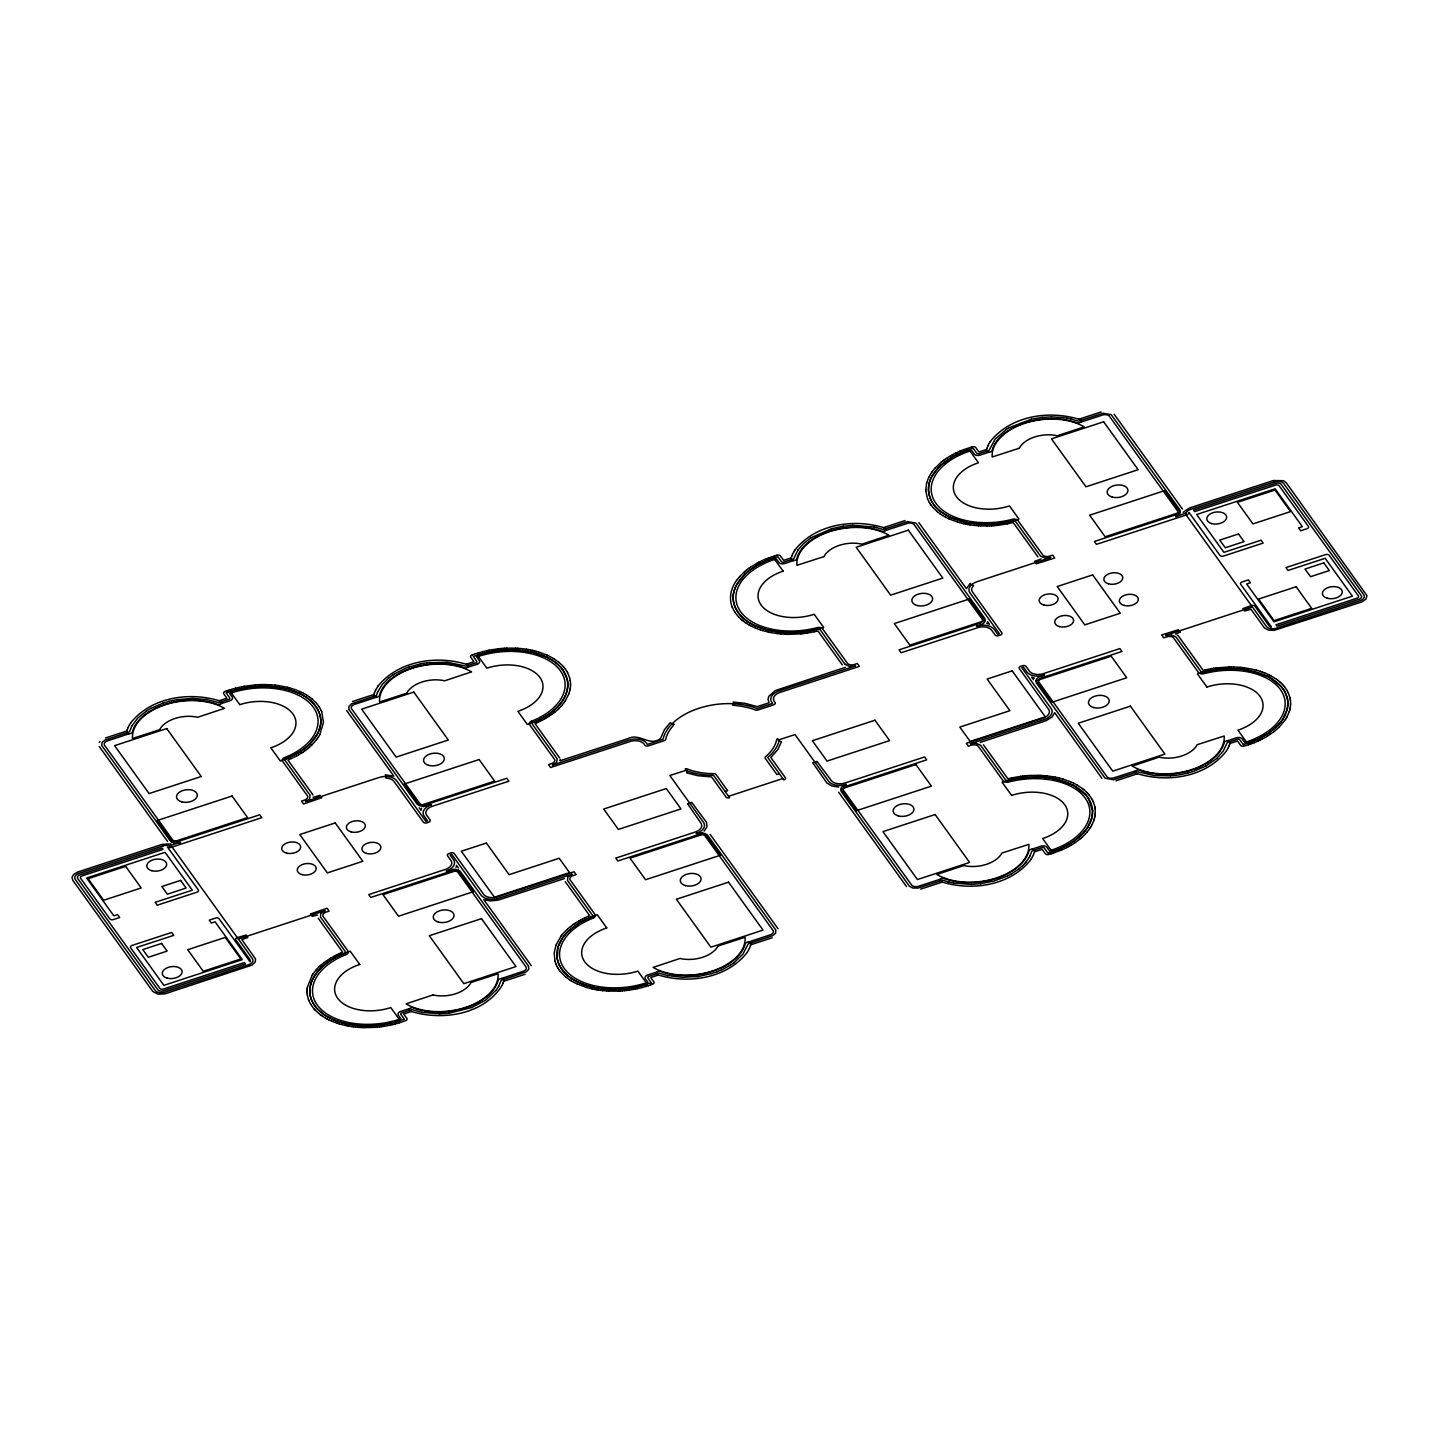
<?xml version="1.0" encoding="UTF-8"?>
<svg xmlns="http://www.w3.org/2000/svg" width="1439" height="1439" viewBox="0 0 1439 1439"><rect width="100%" height="100%" fill="white"/><g stroke="black" fill="none" stroke-linecap="round" stroke-linejoin="round"><path stroke-width="1.5" d="M307.083 991.183L307.119 989.906M570.51 685.845L570.546 684.568M925.781 489.53L926.68 482.802M1095.259 813.071L1095.169 809.096M1290.567 704.714L1290.603 703.419M307.119 989.834L307.227 988.557M560.185 760.512L560.185 759.45M570.402 687.194L570.51 685.917M1095.151 814.438L1095.259 813.143M1290.459 706.063L1290.567 704.786M307.227 988.485L307.406 987.19M570.222 688.562L570.384 687.266M1094.971 815.805L1095.151 814.51M1290.279 707.43L1290.459 706.135M307.424 987.118L312.263 975.048M569.952 689.929L570.204 688.633M1092.021 817.172L1092.561 810.679M1094.719 817.154L1094.953 815.877M1287.329 708.815L1287.869 702.304M1290.028 708.797L1290.261 707.502M313.072 797.332L320.088 795.335A5.9 3.544 -6.9 0 0 321.814 797.71L303.557 803.987L301.488 801.127L304.888 799.994A5.432 3.274 -6.9 0 0 307.514 795.947L282.566 761.213A4.605 2.752 -6.9 0 1 284.526 757.598M317.479 915.024L312.083 916.373A5.9 3.544 -6.9 0 0 310.374 913.999L327.013 908.243L329.081 911.121L325.682 912.254A5.432 3.274 -6.9 0 0 323.055 916.301L348.004 951.017A4.605 2.752 -6.9 0 1 346.044 954.633M569.952 690.001L568.765 694.012M560.149 760.727L627.818 738.675C639.725 732.379 649.996 747.399 660.645 738.297L664.458 729.645L670.268 722.63A5.9 3.544 -6.9 0 0 674.243 724.231L671.869 727.253A56.247 33.781 -6.9 0 0 666.311 737.056L665.771 739.304A2.716 1.637 -6.9 0 1 664.134 740.707L648.449 745.834A2.716 1.637 -6.9 0 1 644.906 745.222L643.593 743.477A10.882 6.529 -6.9 0 0 630.894 741.265L550.597 767.509L548.529 764.631L551.928 763.497A5.432 3.274 -6.9 0 0 554.573 759.45L529.606 724.734A4.605 2.752 -6.9 0 1 531.585 721.119M564.52 878.545L498.398 900.041L490.501 900.922L483.774 899.627L531.297 965.695M1092.021 817.19L1087.596 827.515M1094.395 818.521L1094.701 817.226M1183.2 512.302L1189.298 508.039L1273.299 480.536L1283.498 480.716L1286.268 482.802L1367.014 595.728L1365.809 599.236L1361.672 601.988L1274.073 630.39L1268.425 630.084L1264.539 628.034L1250.941 609.255L1244.645 610.999A5.9 3.544 -6.9 0 0 1242.936 608.625L1251.39 605.549A2.716 1.637 -6.9 0 1 1254.916 606.179L1269.252 626.055A4.533 2.716 -6.9 0 0 1271.5 627.116L1240.652 584.198A2.716 1.637 -6.9 0 1 1242.127 581.932L1248.386 579.881L1250.455 582.759L1246.696 584L1273.947 621.846L1352.408 596.16L1325.157 558.296L1288.013 570.456L1285.944 567.596L1325.589 554.609A2.716 1.637 -6.9 0 1 1329.114 555.22L1358.452 595.962A2.716 1.637 -6.9 0 1 1356.977 598.21L1276.015 624.724L1277.041 626.163L1359.243 599.236A4.533 2.716 -6.9 0 0 1361.438 595.854L1281.07 484.206A4.533 2.716 -6.9 0 0 1275.781 483.288L1193.561 510.197L1194.604 511.618L1275.566 485.123A2.716 1.637 -6.9 0 1 1279.109 485.734L1308.429 526.476A2.716 1.637 -6.9 0 1 1306.954 528.725L1300.694 530.775L1298.626 527.897L1302.385 526.674L1275.134 488.81L1196.672 514.496L1223.923 552.36L1261.068 540.201L1263.136 543.079L1223.492 556.066A2.716 1.637 -6.9 0 1 1219.948 555.436L1189.064 512.518M1186.114 512.95L1175.537 516.691L1179.926 513.705L1179.962 509.928L1111.268 414.72L1102.958 413.245L1079.268 420.89A1.817 1.097 -6.9 0 1 1077.523 420.908L1070.832 418.947M1287.329 708.833L1282.904 719.158M1289.704 710.147L1290.01 708.869M503.758 981.02L503.92 980.427A2.95 1.763 -6.9 0 0 501.509 978.574A2.95 1.763 -6.9 0 0 498.128 980.301A53.765 32.288 -6.9 0 1 413.623 1007.966A2.95 1.763 -6.9 0 0 409.521 1008.685A2.95 1.763 -6.9 0 0 410.205 1011.113C441.413 1021.168 483.666 1015.017 502.103 985.391M319.512 729.051C325.052 713.51 312.371 698.509 298.521 693.094M503.758 981.056L503.164 982.891M558.098 946.7L557.145 958.392M926.716 482.731L928.713 477.388M1093.982 819.888L1094.377 818.593M1229.715 743.873L1230.057 742.65A2.95 1.763 -6.9 0 0 1227.647 740.797A2.95 1.763 -6.9 0 0 1224.265 742.524A53.765 32.288 -6.9 0 1 1139.76 770.189A2.95 1.763 -6.9 0 0 1135.677 770.908A2.95 1.763 -6.9 0 0 1136.342 773.337C1166.633 783.158 1205.756 777.438 1226.172 751.266M1289.29 711.514L1289.686 710.218M127.19 729.969L126.65 731.803A2.95 1.763 -6.9 0 0 129.06 733.674A2.95 1.763 -6.9 0 0 132.442 731.947A53.765 32.288 -6.9 0 1 216.947 704.265A2.95 1.763 -6.9 0 0 221.03 703.545A2.95 1.763 -6.9 0 0 220.365 701.117C190.11 691.332 150.897 696.962 130.535 723.187M791.558 556.839L791.018 558.674A2.95 1.763 -6.9 0 0 793.429 560.526A2.95 1.763 -6.9 0 0 796.81 558.8A53.765 32.288 -6.9 0 1 881.316 531.135A2.95 1.763 -6.9 0 0 885.417 530.415A2.95 1.763 -6.9 0 0 884.733 527.987C854.442 518.184 815.355 523.886 794.904 550.058M750.438 945.783L750.978 943.948A2.95 1.763 -6.9 0 0 748.55 942.077A2.95 1.763 -6.9 0 0 745.186 943.804A53.765 32.288 -6.9 0 1 660.681 971.487A2.95 1.763 -6.9 0 0 656.58 972.206A2.95 1.763 -6.9 0 0 657.245 974.635C687.536 984.438 726.659 978.736 747.093 952.564M986.866 448.464L986.327 450.299A2.95 1.763 -6.9 0 0 988.737 452.17A2.95 1.763 -6.9 0 0 992.119 450.443A53.765 32.288 -6.9 0 1 1076.624 422.76A2.95 1.763 -6.9 0 0 1080.725 422.041A2.95 1.763 -6.9 0 0 1080.041 419.612C1049.768 409.809 1010.61 415.493 990.212 441.683M1229.715 743.891L1228.816 746.355M319.512 729.069L317.3 734.232M555.904 945.261L554.177 953.355L555.022 961.378M558.116 946.682L562.685 937.724M734.897 588.587C728.296 604.344 741.085 620.371 755.439 625.857M1093.514 821.237L1093.964 819.96M1289.272 711.586L1286.988 716.91M127.19 729.933L128.161 727.486M374.464 692.861L373.69 695.325A2.95 1.763 -6.9 0 0 376.119 697.178A2.95 1.763 -6.9 0 0 379.482 695.451A53.765 32.288 -6.9 0 1 464.006 667.786A2.95 1.763 -6.9 0 0 468.089 667.066A2.95 1.763 -6.9 0 0 467.423 664.638C437.294 654.889 398.711 660.519 377.989 686.097M791.576 556.803L792.008 555.598M750.421 945.819L749.467 948.265M986.884 448.428L987.838 445.982M377.396 692.825L376.748 694.785A1.817 1.097 -6.9 0 1 375.669 695.703L351.53 703.815L348.688 706.873L349.137 709.697M374.464 692.843L375.489 690.396M503.146 982.909L502.121 985.355M377.396 692.807L377.845 691.691M568.729 694.084L565.347 700.703M555.94 945.189L561.156 935.962M734.897 588.569L736.66 584.72M1093.496 821.309L1091.679 825.284M792.026 555.562L792.529 554.357M1033.508 854.73L1034.749 851.025A2.95 1.763 -6.9 0 0 1032.339 849.154A2.95 1.763 -6.9 0 0 1028.957 850.881A53.765 32.288 -6.9 0 1 944.452 878.563M1033.49 854.748L1031.277 859.011M1228.798 746.373L1227.647 748.82M377.845 691.691L382.162 684.586L388.746 678.021M128.179 727.45L129.402 725.04M792.547 554.321L793.77 551.892M749.449 948.301L747.489 951.934M987.856 445.946L988.755 444.147M375.507 690.36L377.971 686.133M1029.82 856.313L1031.691 851.564A1.817 1.097 -6.9 0 1 1032.788 850.647L1041.962 847.643A1.817 1.097 -6.9 0 1 1044.336 848.057L1047.88 852.985M319.872 734.538L323.451 722.396L321.742 711.801M928.749 477.316L931.86 472.082M931.968 476.345C924.342 488.702 930.098 505.143 941.969 512.482M131.866 725.958L129.708 731.264A1.817 1.097 -6.9 0 1 128.611 732.181L105.047 740.006L102.115 742.398L101.629 745.33L170.036 840.592C175.126 847.067 191.459 838.02 169.784 845.754M498.703 986.273L500.862 980.966A1.817 1.097 -6.9 0 1 501.959 980.049L526.08 971.937L528.761 969.31L528.491 966.055M1029.82 856.331L1029.227 857.428M131.866 725.94L137.892 717.953L146.742 710.848M498.685 986.291L496.275 990.086M1227.629 748.838L1226.586 750.636M99.291 742.524L99.957 741.481M317.282 734.25L309.727 744.089M319.836 734.61L318.307 737.182M736.678 584.702L745.456 573.693M931.986 476.327L938.372 467.657M1189.046 512.536L1188.74 513.273A2.716 1.637 -6.9 0 1 1187.085 514.676L1096.464 544.356L1094.395 541.478L1174.997 515.072A5.432 3.274 -6.9 0 0 1177.624 511.025L1109.271 416.051A5.432 3.274 -6.9 0 0 1102.922 414.936L1080.545 422.203M1090.924 826.616L1091.643 825.356M1286.232 718.241L1286.952 716.982M129.42 725.004L130.517 723.223M793.788 551.874L794.886 550.076M989.097 443.5L990.194 441.719M1029.227 857.428L1025.845 862.285M1090.114 827.929L1090.888 826.688M1285.423 719.572L1286.196 718.313M1031.259 859.047C1011.077 885.758 971.487 891.568 941.034 881.711A2.95 1.763 -6.9 0 1 940.369 879.283A2.95 1.763 -6.9 0 1 944.452 878.563M797.908 550.094L794.076 558.134A1.817 1.097 -6.9 0 1 792.979 559.052L783.805 562.055A1.817 1.097 -6.9 0 1 781.449 561.642L777.833 556.695L769.757 559.339M317.407 738.495L318.253 737.254M312.317 974.976L313.144 973.735M564.466 702.016L565.311 700.775M736.552 580.457C730.994 587.975 728.566 598.282 732.235 607.15M1087.578 827.533L1083.801 832.462M1090.06 828.001L1087.254 831.814M1282.886 719.176L1280.152 722.882M1285.369 719.626L1279.127 727.199M797.908 550.076L803.825 543.312L811.128 537.718M316.454 739.79L317.371 738.567M313.198 973.663L316.202 969.904M564.412 702.088L562.487 704.588M736.588 580.385L739.61 576.607M562.703 937.706L564.592 935.242M931.896 472.01L934.918 468.233M496.257 990.104L485.788 1000.051L471.83 1007.498M316.418 739.862L312.011 744.808M561.21 935.89L562.181 934.684M1025.845 862.285L1024.946 863.328M561.408 705.847L562.433 704.66M562.235 934.613L566.894 929.72M564.592 935.224L567.883 931.663M1087.2 831.886L1085.024 834.332M1279.109 724.105L1280.134 722.9M1024.946 863.346L1022.481 865.882M316.274 969.832L317.353 968.645M561.354 705.919L559.052 708.33M739.664 576.535L744.557 571.733M934.972 468.179L941.25 462.189M986.596 623.195L989.438 624.22L987.586 621.648M1034.479 678.129L1031.637 677.103L1033.49 679.676M1083.783 832.479L1074.879 840.43M1279.091 724.123L1268.694 733.117M317.425 968.591L318.559 967.422M938.39 467.639L940.764 465.319M1084.952 834.404L1082.542 836.779M309.709 744.107L304.51 748.622M311.939 744.88L309.403 747.219M557.792 709.535L558.998 708.402M318.631 967.35L319.836 966.217M567.901 931.645L579.162 923.011L591.717 916.805A1.817 1.097 -6.9 0 0 592.562 915.348L567.524 880.506L567.793 877.124L572.2 874.139L498.739 898.206A13.617 8.166 -6.9 0 1 481.04 895.112L451.72 854.37L450.047 854.928L453.501 859.713A13.617 8.166 -6.9 0 1 446.162 871.009L454.562 869.138L460.21 871.243L528.473 966.019M1279.055 727.253L1273.695 731.893M1022.481 865.882L1019.1 868.796M1216.71 758.497L1223.168 751.248L1226.999 743.19A1.817 1.097 -6.9 0 1 1228.097 742.272L1237.27 739.268A1.817 1.097 -6.9 0 1 1239.645 739.682L1243.404 744.575M557.72 709.607L555.076 711.891M745.474 573.675L749.449 570.33M319.908 966.145L321.167 965.029M940.782 465.301L954.129 455.929L968.933 449.616L978.448 462.782A40.832 24.517 -6.9 0 0 956.413 496.653A40.832 24.517 -6.9 0 0 1009.494 505.916L1018.974 519.101A65.78 39.501 -6.9 0 1 933.443 504.172A65.78 39.501 -6.9 0 1 968.951 449.598M566.948 929.666L568.207 928.533M704.049 831.184L706.909 826.993L706.549 822.406L691.709 802.368A5.9 3.544 -6.9 0 1 687.554 803.735L701.315 823.684A10.882 6.529 -6.9 0 1 696.044 831.778L615.802 858.094L617.871 860.972L698.491 834.584A5.432 3.274 -6.9 0 1 704.84 835.699L773.211 930.673A5.432 3.274 -6.9 0 1 770.567 934.72L748.28 942.095M1081.211 837.966L1082.47 836.832M1216.71 758.515L1205.738 766.106M308.018 748.37L309.331 747.273M744.629 571.661L745.942 570.563M321.239 964.957L323.991 962.709M568.279 928.479L569.61 927.382M1079.826 839.135L1081.139 838.02M388.764 678.003L393.135 674.801M306.579 749.521L307.946 748.442M553.619 713.042L554.986 711.963M746.014 570.51L747.381 569.43M941.322 462.135L942.689 461.056M569.682 927.31L572.542 925.115M1079.754 839.189L1075.329 842.481M1019.1 868.814L1011.149 874.085M734.106 962.655L742.92 954.147L747.92 944.488A1.817 1.097 -6.9 0 1 749 943.57L772.563 935.746L775.549 933.299L775.819 930.008L707.251 834.764L702.394 832.713L696.134 833.559A13.617 8.166 -6.9 0 0 703.473 822.281L669.837 775.549L685.522 770.423L688.579 771.556A58.981 35.417 -6.9 0 0 709.733 775.243L713.492 775.297L729.627 797.728A2.716 1.637 -6.9 0 1 726.083 797.098L711.568 776.934L697.807 775.675L686.565 772.851A5.9 3.544 -6.9 0 0 685.36 769.002L685.216 768.804A2.716 1.637 -6.9 0 1 687.14 768.966L690.09 770.063A56.247 33.781 -6.9 0 0 710.254 773.588L713.888 773.642A2.716 1.637 -6.9 0 1 715.992 774.47L727.648 790.677L725.148 791.486M304.492 748.622L300.032 751.752M305.068 750.636L306.489 749.575M552.126 714.158L553.547 713.096M747.471 569.358L748.892 568.315M749.467 570.312L757.148 565.221M942.779 461.002L944.2 459.94M324.063 962.655L325.484 961.594M1273.605 731.965L1267.381 736.21M734.106 962.673L730.185 965.335M220.725 703.797L229.916 700.775A4.587 2.752 -6.9 0 0 232.255 697.052L229.664 693.472L231.337 692.914A63.064 37.864 -6.9 0 1 312.065 705.614A63.064 37.864 -6.9 0 1 284.85 757.508M303.521 751.734L304.996 750.69M467.909 667.21L476.975 664.296M748.964 568.243L750.438 567.218M550.579 715.237L552.054 714.212M944.272 459.886L945.747 458.843M885.093 530.649L907.613 523.31A5.432 3.274 -6.9 0 1 913.963 524.408L982.315 619.382A5.432 3.274 -6.9 0 1 979.689 623.429L899.087 649.852L901.156 652.73L978.52 627.422A10.882 6.529 -6.9 0 1 991.219 629.634L995.122 634.977A2.716 1.637 -6.9 0 0 998.666 635.606L1000.339 635.049A2.716 1.637 -6.9 0 0 1001.796 632.8L972.134 591.483A10.882 6.529 -6.9 0 1 973.501 585.817L973.43 585.457A5.9 3.544 -6.9 0 1 970.318 583.317L966.414 588.641L918.819 522.591M325.574 961.54L330.304 958.41M409.701 1008.541L400.762 1011.419A4.587 2.752 -6.9 0 0 398.315 1015.179L400.887 1018.758L399.233 1019.316A63.064 37.864 -6.9 0 1 318.505 1006.616A63.064 37.864 -6.9 0 1 345.72 954.723M572.632 925.061L574.089 924.018M656.76 972.044L647.82 974.923A4.587 2.752 -6.9 0 0 645.374 978.7L647.946 982.279L646.291 982.837A63.064 37.864 -6.9 0 1 565.545 970.138A63.064 37.864 -6.9 0 1 592.76 918.244M940.548 879.121L918.154 886.388A5.432 3.274 -6.9 0 1 911.804 885.273L843.452 790.299A5.432 3.274 -6.9 0 1 846.078 786.252L926.68 759.846L924.611 756.968L844.333 783.23A10.882 6.529 -6.9 0 1 831.634 780.999L816.902 761.375A5.9 3.544 -6.9 0 1 812.747 762.742L826.903 782.996L832.03 786.018L838.703 787.097M1135.839 770.764L1113.462 778.013A5.432 3.274 -6.9 0 1 1107.113 776.916L1038.76 681.942A5.432 3.274 -6.9 0 1 1041.386 677.895L1121.988 651.471L1119.92 648.593L1042.556 673.902A10.882 6.529 -6.9 0 1 1029.856 671.689L1025.953 666.347A2.716 1.637 -6.9 0 0 1022.409 665.717L1020.737 666.275A2.716 1.637 -6.9 0 0 1019.28 668.523L1048.959 709.841A10.882 6.529 -6.9 0 1 1043.689 717.953L966.342 743.297L968.429 746.175L971.847 745.078A5.432 3.274 -6.9 0 1 978.196 746.193L1003.253 780.945A4.677 2.806 -6.9 0 0 1008.937 781.971A63.064 37.864 -6.9 0 1 1086.229 799.634A63.064 37.864 -6.9 0 1 1051.082 850.287L1049.409 850.809L1046.837 847.229A4.587 2.752 -6.9 0 0 1040.937 846.204L1032.051 849.172M1074.861 840.448L1070.256 843.506M301.92 752.795L303.449 751.788M750.528 567.164L757.148 563.135M548.979 716.316L550.489 715.309M945.837 458.789L947.348 457.782M574.179 923.964L575.69 922.957M1075.257 842.534L1072.073 844.585M1268.676 733.135L1256.966 739.646L1243.44 744.575M393.135 674.801L394.484 673.938M1006.437 429.344L995.23 439.039L989.384 449.759A1.817 1.097 -6.9 0 1 988.287 450.677L979.114 453.681A1.817 1.097 -6.9 0 1 976.757 453.267L973.178 448.32L968.969 449.598M146.76 710.848L150.969 708.348M811.128 537.7L831.58 528.725M1006.437 429.344L1009.207 427.653M300.014 751.77L286.145 758.857M301.83 752.849L298.575 754.827M947.438 457.728L950.693 455.749M547.324 717.341L548.889 716.37M575.78 922.903L579.054 920.924M394.484 673.92L404.971 668.577M730.185 965.335L722.09 969.652M545.615 718.349L547.234 717.395M330.394 958.356L333.74 956.431M1070.238 843.506L1059.824 848.83M1070.382 845.574L1071.983 844.639M1267.291 736.264L1262.147 739.124M1009.225 427.653L1031.313 419.217M296.812 755.817L298.485 754.881M950.801 455.695L952.456 454.76M757.166 565.221L762.31 562.505M543.87 719.32L545.525 718.403M579.144 920.87L580.798 919.935M1068.619 846.564L1070.292 845.628M1011.131 874.085L1007.426 876.009M150.987 708.348L162.895 703.185M1205.72 766.106L1193.812 771.268M296.722 755.853L291.326 758.533M952.546 454.706L956.072 452.907M757.238 563.081L758.929 562.199M542.071 720.273L543.78 719.374M333.848 956.377L335.539 955.478M337.158 956.683C321.131 964.112 303.629 982.225 311.993 1001.112M580.888 919.899L582.597 918.999M1066.839 847.499L1068.529 846.618M759.037 562.145L764.559 559.555M540.237 721.173L541.981 720.327M335.629 955.424L337.374 954.579M337.176 956.665L344.658 953.284A1.817 1.097 -6.9 0 0 345.504 951.827L320.465 917.003L320.753 913.603L325.16 910.617L238.334 939.055M582.687 918.945L584.432 918.082M1260.312 740.042L1262.039 739.178M1065.004 848.416L1066.749 847.553M1007.408 876.009L994.205 880.974L980.661 883.708M956.18 452.871L959.867 451.198M762.328 562.505L764.109 561.678M538.366 722.054L540.147 721.227M337.481 954.525L339.244 953.697M584.522 918.046L588.209 916.373M1258.441 740.923L1260.204 740.096M1064.896 848.452L1061.209 850.125M722.072 969.67L717.252 971.667M289.401 759.378L291.218 758.587M764.127 561.66L769.721 559.357M536.459 722.9L538.276 722.108M339.352 953.643L341.169 952.852M1258.334 740.959L1254.574 742.578M959.975 451.144L963.806 449.616M764.667 559.519L766.501 558.746M289.293 759.432L287.872 760.008L312.335 794.004M536.351 722.936L534.93 723.529L559.699 758.011M341.259 952.816L342.68 952.222L318.235 918.244M588.317 916.319L589.738 915.744L565.275 881.747M1059.788 848.848L1050.146 852.338M1061.119 850.179L1053.222 853.147M404.989 668.577L409.09 666.994M471.83 1007.516L448.914 1013.236M225.15 691.493L224.862 691.601A2.716 1.637 -6.9 0 0 223.639 693.67L226.894 698.221L219.25 700.721M472.19 655.015L471.92 655.123A2.716 1.637 -6.9 0 0 470.679 657.191L473.953 661.742L466.308 664.242M766.609 558.71L768.498 557.99M285.911 758.947L286.109 758.857A1.817 1.097 -6.9 0 0 285.066 760.404L310.122 795.281L309.511 799.041L305.41 801.613L378.889 777.546A13.617 8.166 -6.9 0 1 396.588 780.64L425.908 821.381L427.563 820.824L424.127 816.039A13.617 8.166 -6.9 0 1 431.466 804.743L423.066 806.613L417.418 804.509L349.137 709.733M1252.578 743.333L1254.466 742.614M651.237 982.891L647.874 977.872A1.817 1.097 -6.9 0 1 648.863 976.361L658.037 973.358A1.817 1.097 -6.9 0 1 659.764 973.34L667.3 975.48M652.479 984.258L652.784 984.132A2.716 1.637 -6.9 0 0 653.99 982.082L650.716 977.531L658.36 975.03M717.234 971.667L715.579 972.26M225.257 691.439L227.164 690.756M228.315 692.159L226.229 692.914L229.736 697.879A1.817 1.097 -6.9 0 1 228.765 699.39L219.573 702.394A1.817 1.097 -6.9 0 1 217.847 702.412L206.964 699.606M963.914 449.58L972.044 446.917M472.298 654.961L474.204 654.277M768.606 557.936L774.632 555.904M1250.563 744.071L1252.488 743.387M651.219 982.909L630.822 988.215M650.464 984.996L652.371 984.294M409.108 666.994L420.476 663.847M227.272 690.72L229.215 690.054M228.351 692.141L248.929 687.23L268.122 686.331M474.312 654.241L476.255 653.576M1248.512 744.772L1250.455 744.107M648.413 985.697L650.356 985.031M162.913 703.185L168.957 701.387M714.715 972.566L711.298 973.645M105.479 737.973L126.866 730.976M986.56 449.472L978.916 451.972L975.714 447.529A2.716 1.637 -6.9 0 0 972.494 446.792L972.152 446.881M1078.926 419.217L1101.177 411.95M352.537 701.495L373.924 694.497M791.252 557.828L783.607 560.347L780.406 555.904A2.716 1.637 -6.9 0 0 777.186 555.166L776.844 555.256M883.618 527.591L905.023 520.576M406.607 693.256L379.59 701.98A53.081 31.874 -6.9 0 1 412.184 668.344A53.081 31.874 -6.9 0 1 471.542 671.887L444.669 680.809A27.161 16.297 -6.9 0 0 406.643 693.274M823.935 556.605L796.918 565.329A53.081 31.874 -6.9 0 1 829.494 531.693A53.081 31.874 -6.9 0 1 888.852 535.218L861.979 544.158A27.161 16.297 -6.9 0 0 823.953 556.605M170.953 843.866L162.085 844.387L78.084 871.908L73.695 874.39L72.004 877.25L72.705 880.182L152.786 991.435L157.984 994.187L164.909 993.863L251.987 965.119L255.261 961.989L255.512 958.896L241.86 939.667L247.814 937.419A5.9 3.544 -6.9 0 1 246.087 935.044L237.291 937.616A2.716 1.637 -6.9 0 0 235.816 939.883L250.116 959.759A4.533 2.716 -6.9 0 1 249.954 961.612L219.052 918.712A2.716 1.637 -6.9 0 0 215.508 918.1L209.249 920.151L211.317 923.029L215.077 921.805L242.328 959.651L163.866 985.355L136.615 947.492L173.759 935.332L171.691 932.454L132.046 945.441A2.716 1.637 -6.9 0 0 130.571 947.689L159.891 988.431A2.716 1.637 -6.9 0 0 163.434 989.043L244.396 962.529L245.439 963.968L163.219 990.877A4.533 2.716 -6.9 0 1 157.93 989.96L77.562 878.294A4.533 2.716 -6.9 0 1 79.757 874.93L161.959 847.985L162.985 849.424L82.023 875.937A2.716 1.637 -6.9 0 0 80.548 878.204L109.886 918.927A2.716 1.637 -6.9 0 0 113.411 919.557L119.671 917.506L117.602 914.628L113.843 915.852L86.592 878.006L165.053 852.302L192.304 890.165L155.16 902.325L157.229 905.203L196.873 892.216A2.716 1.637 -6.9 0 0 198.348 889.968L167.464 847.049L168.543 847.337A2.716 1.637 -6.9 0 0 171.187 847.337L261.826 817.658L259.757 814.78L179.12 841.167A5.432 3.274 -6.9 0 1 172.77 840.052L104.417 745.078A5.432 3.274 -6.9 0 1 107.044 741.031L129.348 733.656M1041.081 558.944L1034.407 561.426A5.9 3.544 -6.9 0 1 1036.116 563.818L1054.733 558.026L1052.664 555.148L1049.229 556.245A5.432 3.274 -6.9 0 1 1042.897 555.13L1017.823 520.378A4.677 2.806 -6.9 0 0 1012.139 519.353A63.064 37.864 -6.9 0 1 934.846 501.689A63.064 37.864 -6.9 0 1 969.994 451.037L971.667 450.515L974.293 454.166A4.587 2.752 -6.9 0 0 980.139 455.12L989.025 452.152M1252.416 606.988L1165.59 635.426L1171.13 634.833L1175.861 636.829L1201.007 671.689A1.817 1.097 -6.9 0 0 1203.238 672.139L1203.454 672.085M779.398 773.732L776.898 774.542L765.242 758.353A2.716 1.637 -6.9 0 1 765.566 756.716L767.76 754.773A56.247 33.781 -6.9 0 0 776.125 741.894L776.664 739.646A2.716 1.637 -6.9 0 1 777.672 738.531L777.797 738.729A5.9 3.544 -6.9 0 0 781.413 741.733L777.995 749.305L770.836 757.526L785.352 777.708A2.716 1.637 -6.9 0 1 783.877 779.956L767.742 757.526L770.009 755.511A58.981 35.417 -6.9 0 0 778.787 742.02L779.344 739.682L795.03 734.556L828.666 781.287A13.617 8.166 -6.9 0 0 846.366 784.363L841.455 787.205L841.113 791.396L909.448 886.262L912.794 888.007L918.118 888.079L941.826 880.434A1.817 1.097 -6.9 0 1 943.552 880.416L947.815 881.747M728.602 796.289L782.852 778.517M980.157 742.434L1046.117 720.687L1052.017 717.054L1054.661 712.683L1101.878 778.265M1159.097 757.166L1132.223 766.106A53.081 31.874 -6.9 0 0 1191.582 769.631A53.081 31.874 -6.9 0 0 1224.175 735.995L1197.158 744.718A27.161 16.297 -6.9 0 1 1159.114 757.148M411.32 1011.509L403.675 1014.009L406.913 1018.524A2.716 1.637 -6.9 0 1 405.744 1020.629L399.287 1022.823M503.686 981.254L525.091 974.257M1116.052 780.747L1137.458 773.732M1229.841 743.495L1237.486 740.977L1240.724 745.492A2.716 1.637 -6.9 0 0 1243.89 746.157L1246.336 745.456M718.061 945.999L745.078 937.275A53.081 31.874 -6.9 0 1 712.485 970.929A53.081 31.874 -6.9 0 1 653.144 967.386L680.017 958.464A27.161 16.297 -6.9 0 0 718.025 945.999M963.788 865.541L936.915 874.462A53.081 31.874 -6.9 0 0 996.274 878.006A53.081 31.874 -6.9 0 0 1028.867 844.351L1001.85 853.075A27.161 16.297 -6.9 0 1 963.806 865.523M750.744 944.775L772.149 937.778M920.744 889.104L942.149 882.107M1034.533 851.852L1042.178 849.352L1045.416 853.867A2.716 1.637 -6.9 0 0 1048.581 854.532L1048.923 854.442M1192.949 771.556L1187.751 773.085M229.323 690.018L235.51 688.202M476.363 653.54L478.342 652.928M1246.444 745.42L1248.404 744.808M1051.136 853.795L1053.096 853.183M646.345 986.345L648.305 985.733M774.74 555.868L776.736 555.274M478.45 652.892L482.551 651.723M399.179 1022.859L395.059 1024.028M1048.132 852.931L1050.11 852.356M1049.031 854.406L1051.028 853.831M646.219 986.381L642.118 987.55M711.28 973.645L698.724 976.379M831.58 528.725L843.272 526.242M168.975 701.369L171.637 700.721M1187.733 773.085L1180.556 774.65M235.618 688.184L242.004 686.727M482.677 651.687L486.868 650.698M816.309 631.271L817.874 630.876L842.337 664.872M1204.767 670.052L1203.202 670.448L1178.739 636.452M1203.472 672.085L1211.8 670.268M392.919 1024.568L394.952 1024.046M641.992 987.568L637.801 988.575M1009.459 523.4L1013.182 522.519L1038.023 556.965M814.15 631.775L816.201 631.307M1204.875 670.016L1211.314 668.685M1011.617 777.923L1007.894 778.805L983.431 744.826M390.742 1025.054L392.793 1024.586M1031.331 419.217L1042.25 417.4M171.637 700.721L177.069 699.66M1007.264 523.85L1009.333 523.418M486.976 650.662L489.044 650.248M814.024 631.793L807.567 632.998M1011.743 777.905L1020.431 776.376M1014.369 779.039L1007.93 780.514A1.817 1.097 -6.9 0 1 1005.699 780.064L980.553 745.204L975.822 743.208L970.282 743.783L1043.761 719.734A13.617 8.166 -6.9 0 0 1051.1 708.438L1021.78 667.714L1023.453 667.156L1026.888 671.959A13.617 8.166 -6.9 0 0 1044.588 675.053C1041.332 675.593 1033.796 678.363 1036.422 683.039L1105.116 778.229L1113.426 779.722L1137.116 772.059A1.817 1.097 -6.9 0 1 1138.861 772.059L1154.078 775.495L1170.429 775.873M390.635 1025.09L384.159 1026.295M635.624 989.025L637.693 988.593M420.494 663.847L426.861 662.749M1007.156 523.868L998.432 525.235M242.112 686.691L244.198 686.313M489.17 650.212L497.894 648.845M1014.405 779.021L1042.016 777.186M635.498 989.061L629.005 990.14M1002.479 523.041L1013.146 520.81A1.817 1.097 -6.9 0 1 1015.376 521.26L1040.523 556.12L1045.254 558.116L1050.794 557.541L977.315 581.59A13.617 8.166 -6.9 0 0 969.976 592.886L999.296 633.61L997.623 634.167L994.187 629.365A13.617 8.166 -6.9 0 0 976.487 626.289C979.815 625.587 987.226 623.087 984.654 618.284L915.959 523.094L907.649 521.602L883.96 529.264A1.817 1.097 -6.9 0 1 882.215 529.264L876.333 527.519M244.306 686.295L255.297 684.91M493.847 651.058L473.269 656.436L476.795 661.4A1.817 1.097 -6.9 0 1 475.823 662.893L466.632 665.915A1.817 1.097 -6.9 0 1 464.905 665.915L447.025 662.21L426.879 662.749M1211.422 668.667L1213.509 668.326M1211.818 670.268L1216.045 669.603M177.069 699.66L192.718 698.383L206.946 699.606M1179.62 774.812L1170.429 775.873M1002.443 523.041L998.216 523.616M493.883 651.058L502.391 650.068M805.354 633.322L807.441 633.016M1213.635 668.308L1215.739 668.002M630.804 988.215L622.278 989.205M381.947 1026.619L384.051 1026.313M843.272 526.224L852.482 525.343M697.807 976.505L698.706 976.379M697.789 976.523L682.176 977.315L667.318 975.48M803.124 633.61L805.228 633.34M1215.847 667.984L1229.104 666.977M1216.063 669.603L1220.308 669.117M1020.539 776.358L1022.643 776.089M626.774 990.41L628.879 990.158M379.734 1026.906L381.839 1026.637M980.661 883.708L971.433 884.409M448.896 1013.236L439.686 1013.847M998.18 523.616L993.935 524.03M996.202 525.469L998.306 525.253M498.002 648.845L500.124 648.611M800.893 633.844L802.998 633.628M1022.769 776.071L1024.874 775.855M624.544 990.662L626.667 990.428M377.504 1027.14L379.608 1026.906M1042.268 417.4L1051.477 416.878M993.971 525.667L996.076 525.487M500.232 648.611L502.355 648.413M800.768 633.862L787.547 634.347M1220.344 669.099L1224.607 668.775M1025 775.837L1027.104 775.657M622.314 990.841L624.436 990.662M375.273 1027.338L377.378 1027.14M993.899 524.03L985.373 524.354M991.741 525.829L993.845 525.685M793.716 560.526L784.831 563.494A4.587 2.752 -6.9 0 1 778.949 562.541L776.358 558.872L774.686 559.411A63.064 37.864 -6.9 0 0 739.538 610.064A63.064 37.864 -6.9 0 0 816.83 627.728A4.677 2.806 -6.9 0 1 822.622 628.699M502.463 648.413L504.585 648.269M502.427 650.05L506.672 649.816M255.423 684.892L257.527 684.748M376.406 697.178L354.102 704.552A5.432 3.274 -6.9 0 0 351.458 708.6L419.828 803.574A5.432 3.274 -6.9 0 0 426.178 804.689L506.798 778.301L508.866 781.179L431.538 806.542A10.882 6.529 -6.9 0 0 426.268 814.636L430.081 820.014A2.716 1.637 -6.9 0 1 428.606 822.263L426.933 822.82A2.716 1.637 -6.9 0 1 423.39 822.191L393.62 780.909A10.882 6.529 -6.9 0 0 386.174 778.139L385.796 777.887A5.9 3.544 -6.9 0 0 385.238 774.902L393.854 776.125L346.637 710.542M1227.359 740.797L1236.245 737.829A4.587 2.752 -6.9 0 1 1242.127 738.783L1244.717 742.452L1246.39 741.912A63.064 37.864 -6.9 0 0 1281.537 691.26A63.064 37.864 -6.9 0 0 1204.245 673.596A4.677 2.806 -6.9 0 1 1198.453 672.625M1027.23 775.639L1029.335 775.495M501.222 978.574L523.526 971.199A5.432 3.274 -6.9 0 0 526.152 967.152L457.8 872.178A5.432 3.274 -6.9 0 0 451.45 871.063L370.812 897.45L368.744 894.572L446.072 869.21A10.882 6.529 -6.9 0 0 451.342 861.116L447.547 855.737A2.716 1.637 -6.9 0 1 449.022 853.489L450.677 852.931A2.716 1.637 -6.9 0 1 454.22 853.561L484.008 894.842A10.882 6.529 -6.9 0 0 496.689 897.055L574.071 871.764L576.14 874.624L572.74 875.757A5.432 3.274 -6.9 0 0 570.096 879.805L595.062 914.538A4.605 2.752 -6.9 0 1 593.084 918.154M622.242 989.205L617.997 989.456M620.083 991.003L622.206 990.859M375.147 1027.338L364.157 1027.626M989.51 525.919L991.615 525.829M504.693 648.269L506.816 648.162M257.653 684.748L259.757 684.64M1224.625 668.775L1228.87 668.613M1029.461 775.495L1038.221 775.351M617.853 991.111L619.975 991.003M852.5 525.343L873.851 526.944M987.28 525.99L989.384 525.937M506.924 648.162L515.648 648.198M506.708 649.816L510.935 649.744M259.883 684.64L261.988 684.586M617.961 989.456L613.734 989.528M617.745 991.111L609.021 991.075M971.433 884.409L953.607 883.078M439.668 1013.847L421.933 1012.319M987.172 525.99L980.661 525.901M1229.212 666.959L1231.316 666.959M1228.906 668.613L1241.461 669.171M262.096 684.586L264.2 684.568M1051.495 416.878L1063.169 417.58M985.355 524.354L966.9 522.573L950.765 517.5M510.971 649.744L531.351 651.939M1231.424 666.959L1233.529 666.977M264.308 684.568L270.784 684.784M613.698 989.528L609.506 989.42M785.352 634.275L787.439 634.347M1233.637 666.977L1240.058 667.336M1038.328 775.351L1040.415 775.423M361.962 1027.554L364.049 1027.626M978.484 525.775L980.553 525.901M785.244 634.257L781.017 633.987M515.774 648.198L517.842 648.305M268.14 686.331L284.292 688.418M1040.523 775.423L1046.908 775.909M609.47 989.42L595.26 987.748L584.144 984.708M606.844 990.967L608.895 991.075M361.855 1027.554L357.627 1027.284M978.376 525.775L974.185 525.415M781.683 632.351L800.732 632.225L817.856 629.185A1.817 1.097 -6.9 0 1 820.068 629.634L844.837 664.045M517.95 648.323L522.141 648.683M270.892 684.802L275.101 685.162M1042.052 777.186L1050.218 778.067M421.627 808.214L421.051 810.337L419.199 807.765M456.001 867.537L456.559 865.415L458.411 867.987M606.718 990.949L602.527 990.59M1240.184 667.336L1244.339 667.786M779.614 632.153L781.647 632.351M780.909 633.987L776.736 633.538M355.469 1027.068L357.502 1027.266M974.059 525.397L969.958 524.875M1241.497 669.171L1245.526 669.693M779.578 632.153L765.89 629.598L755.457 625.857M522.267 648.683L526.368 649.223M1047.016 775.927L1053.204 776.79M275.209 685.162L279.31 685.701M602.419 990.59L598.3 990.05M353.346 1026.816L355.361 1027.068M1063.187 417.58L1066.623 418.101M1244.447 667.804L1254.556 669.693M776.628 633.52L770.513 632.53M351.242 1026.529L353.239 1026.816M967.871 524.533L969.832 524.857M1245.544 669.711L1267.201 676.204M526.476 649.241L528.437 649.565M1050.236 778.067L1054.175 778.751M279.436 685.719L287.44 687.302M596.232 989.708L598.192 990.032M349.173 1026.187L351.134 1026.511M1066.641 418.101L1070.814 418.947M965.821 524.156L967.763 524.516M528.563 649.583L530.487 649.942M1053.312 776.808L1055.255 777.168M594.181 989.33L596.124 989.69M347.123 1025.809L349.065 1026.169M953.589 883.078L949.452 882.179M421.915 1012.319L412.723 1009.836A1.817 1.097 -6.9 0 0 410.978 1009.836L401.805 1012.858A1.817 1.097 -6.9 0 0 400.815 1014.351L404.377 1019.298L383.781 1024.694L362.448 1025.899L344.371 1023.363M963.806 523.724L965.713 524.138M768.498 632.099L770.423 632.494M530.595 649.96L532.502 650.356M1055.363 777.186L1057.269 777.6M1054.193 778.769L1073.44 785.37L1085.851 794.922M592.166 988.917L594.073 989.312M345.108 1025.395L347.015 1025.791M873.869 526.962L876.315 527.519M961.828 523.274L963.698 523.706M768.39 632.081L762.652 630.588M532.61 650.392L534.499 650.824M531.369 651.939L533.257 652.389M1057.377 777.618L1059.248 778.049M284.328 688.418L289.905 689.875M590.17 988.449L592.059 988.881M345 1025.359L339.262 1023.866M949.434 882.179L947.833 881.747M961.72 523.238L957.96 522.213M1254.664 669.711L1256.517 670.196M1059.356 778.085L1063.115 779.111M534.606 650.842L538.366 651.885M533.275 652.389L547.144 657.353M287.548 687.338L289.401 687.806M590.08 988.413L586.321 987.388M344.335 1023.363L335.377 1020.539M1256.607 670.214L1260.294 671.329M289.491 687.842L295.013 689.569M957.87 522.177L949.003 518.885M760.781 629.994L762.562 630.552M1063.223 779.147L1070.364 781.701M538.456 651.903L547.306 655.213M289.941 689.875L291.721 690.45M586.213 987.352L577.363 984.06M337.392 1023.291L339.154 1023.849M1260.402 671.365L1262.129 671.959M760.673 629.958L755.403 627.998M291.739 690.45L298.503 693.076M337.284 1023.255L332.013 1021.276M1175.465 634.077L1180.376 632.063A5.9 3.544 -6.9 0 1 1178.667 629.67L1161.651 634.941L1163.719 637.801L1167.155 636.704A5.432 3.274 -6.9 0 1 1173.505 637.819L1198.561 672.589M1262.237 671.995L1263.928 672.625M845.61 667.246L775.351 690.558L768.75 696.35L768.012 699.426L769.092 702.772L757.31 706.639L744.898 703.311L733.135 702.088A5.9 3.544 -6.9 0 1 732.523 705.146L737.523 705.758A56.247 33.781 -6.9 0 1 752.363 708.887L755.313 709.985A2.716 1.637 -6.9 0 0 757.957 709.985L773.642 704.84A2.716 1.637 -6.9 0 0 775.117 702.592L773.894 700.811A10.882 6.529 -6.9 0 1 779.165 692.699L859.425 666.383L857.356 663.523L853.921 664.62A5.432 3.274 -6.9 0 1 847.589 663.505L822.514 628.735M295.121 689.605L300.265 691.691M584.126 984.69L577.525 981.92M1264.018 672.661L1265.672 673.326M335.359 1020.539L324.62 1015.071M1265.762 673.362L1269.036 674.855M755.313 627.962L752.057 626.469M1070.454 781.737L1073.728 783.23M331.923 1021.24L328.65 1019.765M949.182 516.745L950.747 517.482M948.931 518.831L945.747 517.285M547.396 655.249L553.619 658.54M300.355 691.727L303.521 693.292M577.273 984.024L574.107 982.459M1269.108 674.891L1270.637 675.664M1267.237 676.222L1270.241 677.823M949.164 516.727L941.987 512.482M1073.8 783.266L1076.876 784.903M750.438 625.659L751.967 626.433M547.162 657.353L552.99 660.681M577.507 981.902L571.679 978.574M327.049 1018.938L328.578 1019.711M1270.709 675.718L1276.519 679.28M945.675 517.231L942.707 515.54M748.892 624.796L750.367 625.605M303.593 693.328L306.561 695.037M574.017 982.423L571.049 980.714M325.502 1018.093L326.977 1018.902M1270.259 677.823L1281.16 686.547M1076.966 784.939L1082.542 788.644M748.82 624.76L745.96 622.997M325.412 1018.039L322.552 1016.276M942.617 515.504L939.865 513.669M553.691 658.594L559.052 662.426M306.651 695.073L309.403 696.908M569.61 979.797L570.977 980.679M744.557 622.044L745.87 622.943M553.008 660.699L556.821 663.523M571.661 978.574L567.847 975.75M569.538 979.743L565.617 976.847M324.602 1015.053L316.526 1008.055L312.011 1001.13M321.167 1015.322L322.48 1016.24M1276.591 679.334L1277.85 680.269M1177.21 634.995L1178.199 635.822M939.793 513.615L937.275 511.672M743.244 621.054L744.485 621.99M309.475 696.962L311.993 698.904M319.836 1014.351L321.095 1015.286M1277.904 680.323L1280.314 682.32M1082.596 788.698L1083.801 789.651M741.966 620.047L743.172 621M319.764 1014.297L315.123 1010.124M937.203 511.618L932.814 507.337M1083.873 789.705L1086.157 791.774M740.761 619.004L741.894 619.993M559.105 662.48L562.487 665.627M556.839 663.541L557.972 664.53M312.065 698.958L316.454 703.239M567.829 975.732L563.566 971.577M565.563 976.793L560.203 971.361M1280.386 682.374L1281.465 683.399M740.689 618.95L738.531 616.827M557.99 664.548L562.019 668.793M1281.519 683.453L1282.545 684.496M1086.229 791.828L1087.236 792.871M1282.617 684.55L1283.57 685.612M1087.308 792.925L1088.262 793.986M738.477 616.773L734.843 612.187M562.541 665.681L563.512 666.761M314.116 1008.991L315.069 1010.07M1114.128 414.216L1182.444 509.082M1283.624 685.683L1284.523 686.763M1281.178 686.565L1283.714 689.929M932.76 507.283L930.979 505.017M1088.316 794.04L1089.215 795.137M1085.869 794.94L1088.406 798.303M844.855 664.063L849.28 666.383L855.486 665.897L779.093 690.918A13.617 8.166 -6.9 0 0 771.754 702.196L772.617 703.401L756.932 708.546L753.874 707.394A58.981 35.417 -6.9 0 0 663.667 736.948L663.091 739.268L647.424 744.395L646.561 743.208A13.617 8.166 -6.9 0 0 628.861 740.114L552.468 765.134L556.569 762.562L557.181 758.803L532.124 723.925A1.817 1.097 -6.9 0 1 532.97 722.468C550.274 715.795 570.959 700.631 567.29 679.604M563.566 666.815L564.466 667.912M563.566 971.559L559.052 964.652L557.145 958.41M316.508 703.293L319.116 706.747M314.062 1008.937L310.698 1004.26M1284.577 686.835L1286.988 690.342M1089.269 795.191L1091.679 798.717M564.52 667.966L565.347 669.081M562.019 668.811L562.865 669.926M559.321 970.192L560.167 971.307M838.631 792.241L906.57 886.64M710.093 834.332L778.031 928.731M167.536 841.419L99.273 746.535M930.152 503.812L930.925 504.945M565.401 669.135L566.93 671.491M562.865 669.926A65.78 39.501 -6.9 0 1 527.376 724.483L517.878 711.316A40.832 24.517 -6.9 0 0 539.913 677.445A40.832 24.517 -6.9 0 0 486.832 668.182L477.352 654.997A65.78 39.501 -6.9 0 1 562.865 669.926L567.272 679.586M558.494 969.005L559.267 970.138M1283.732 689.947L1285.081 692.285M929.396 502.607L930.116 503.758M1088.424 798.321L1092.561 810.661M734.807 612.133L732.253 607.222M557.756 967.781L558.458 968.933M319.152 706.819L321.167 710.452M312.407 794.094L312.929 795.083M1287.024 690.414L1288.283 692.843M929.36 502.535L927.561 498.847M1091.715 798.789L1092.974 801.199M566.966 671.545L567.614 672.715M557.073 966.54L557.72 967.71M310.662 1004.206L308.863 1000.501M1285.099 692.303L1287.347 698.455M567.632 672.786L569.628 677.823M557.037 966.486L555.904 964.022M1288.319 692.896L1290.028 698.005M1093.01 801.271L1093.514 802.476M321.203 710.524L321.706 711.729M1093.55 802.548L1094.719 806.38M927.525 498.775L925.817 490.951M555.886 963.95L555.04 961.432M308.396 999.224L308.827 1000.447M308.36 999.152L307.406 995.284M569.646 677.895L570.222 680.467M1290.046 698.077L1290.279 699.336M1287.347 698.473L1287.869 702.286M1094.737 806.452L1094.971 807.693M1290.297 699.39L1290.459 700.667M1094.989 807.765L1095.151 809.024M570.222 680.539L570.402 681.798M307.227 993.953L307.388 995.212M1290.477 700.739L1290.603 703.347M570.402 681.87L570.51 683.147M307.119 992.604L307.209 993.881M925.781 489.602L925.817 490.879M570.51 683.219L570.546 684.496M307.083 991.255L307.101 992.532M531.908 721.029A63.064 37.864 -6.9 0 0 559.123 669.135A63.064 37.864 -6.9 0 0 478.378 656.436L476.723 656.993L479.295 660.573A4.587 2.752 -6.9 0 1 476.993 664.332M159.549 729.753L132.532 738.477A53.081 31.874 -6.9 0 1 165.125 704.822A53.081 31.874 -6.9 0 1 224.484 708.366L197.611 717.288A27.161 16.297 -6.9 0 0 159.585 729.753M1019.226 448.248L992.208 456.972A53.081 31.874 -6.9 0 1 1024.802 423.318A53.081 31.874 -6.9 0 1 1084.161 426.861L1057.287 435.783A27.161 16.297 -6.9 0 0 1019.262 448.248M166.744 728.566L114.58 745.654L149.08 793.573L201.244 776.502L166.744 728.566M1103.641 421.789L1051.477 438.877L1085.959 486.796L1138.141 469.708L1103.641 421.789M413.802 692.087L361.639 709.175L396.139 757.094L448.302 740.024L413.802 692.087M908.333 530.164L856.169 547.234L890.651 595.17L942.833 578.082L908.333 530.164M232.057 796.019L156.941 820.608L172.464 842.175L247.58 817.586L232.057 796.019M1164.763 490.609L1089.647 515.198L1105.17 536.765L1180.286 512.158L1164.763 490.609M163.003 845.88L79.127 873.347A7.267 4.353 -6.9 0 0 75.206 879.355L155.232 990.554A7.267 4.353 -6.9 0 0 164.676 992.191L248.551 964.724A7.267 4.353 -6.9 0 0 252.473 958.698L172.446 847.517A7.267 4.353 -6.9 0 0 163.003 845.88M1274.324 481.975L1190.449 509.442A7.267 4.353 -6.9 0 0 1186.527 515.45L1266.554 626.649A7.267 4.353 -6.9 0 0 1275.997 628.285L1359.873 600.818A7.267 4.353 -6.9 0 0 1363.794 594.793L1283.768 483.612A7.267 4.353 -6.9 0 0 1274.324 481.975M125.679 866.386L88.121 878.689L103.644 900.256L141.202 887.953L125.679 866.386M1274.99 490.051L1237.432 502.337L1252.955 523.904L1290.513 511.6L1274.99 490.051M479.115 759.54L403.999 784.129L419.522 805.696L494.638 781.107L479.115 759.54M969.454 598.966L894.339 623.573L909.862 645.14L984.978 620.533L969.454 598.966M335.233 822.928L299.762 834.548L327.355 872.897L362.826 861.277L335.233 822.928M1092.669 574.916L1057.197 586.518L1084.79 624.868L1120.262 613.248L1092.669 574.916M180.612 880.38L161.834 886.532L167.356 894.195L186.135 888.043L180.612 880.38M1238.529 533.959L1219.75 540.111L1225.273 547.773L1244.051 541.622L1238.529 533.959M161.564 943.462L142.785 949.614L148.307 957.277L167.086 951.125L161.564 943.462M1323.808 562.883L1305.029 569.035L1310.551 576.697L1329.33 570.563L1323.808 562.883M486.364 843.038L461.325 851.24L494.44 897.234L569.556 872.646L559.195 858.274L509.118 874.66L486.364 843.038M1012.175 670.844L987.136 679.046L1009.908 710.686L959.831 727.073L970.174 741.463L1045.29 716.856L1012.175 670.844M666.311 788.554L603.714 809.042L618.374 829.422L680.971 808.916L666.311 788.554M874.966 720.22L812.369 740.725L827.029 761.087L889.626 740.599L874.966 720.22M225.275 937.401L187.718 949.704L203.241 971.271L240.799 958.968L225.275 937.401M1296.125 586.752L1258.567 599.056L1274.091 620.623L1311.649 608.319L1296.125 586.752M458.106 870.055L382.99 894.644L398.513 916.211L473.629 891.622L458.106 870.055M1111.214 656.184L1036.098 680.791L1051.621 702.358L1126.737 677.751L1111.214 656.184M705.146 833.577L630.03 858.166L645.553 879.733L720.687 855.144L705.146 833.577M915.906 764.559L840.79 789.166L856.313 810.733L931.429 786.126L915.906 764.559M481.489 918.658L429.326 935.728L463.808 983.664L515.989 966.576L481.489 918.658M1130.424 706.153L1078.261 723.241L1112.743 771.16L1164.906 754.09L1130.424 706.153M728.53 882.179L676.366 899.249L710.866 947.186L763.03 930.098L728.53 882.179M935.116 814.528L882.952 831.616L917.434 879.535L969.598 862.447L935.116 814.528M432.959 994.943L406.086 1003.864A53.081 31.874 -6.9 0 0 465.445 1007.408A53.081 31.874 -6.9 0 0 498.038 973.771L471.021 982.495A27.161 16.297 -6.9 0 1 432.977 994.925M1206.907 687.033L1197.41 673.866A65.78 39.501 -6.9 0 1 1282.94 688.795A65.78 39.501 -6.9 0 1 1247.433 743.351L1237.954 730.167A40.832 24.517 -6.9 0 0 1259.988 696.314A40.832 24.517 -6.9 0 0 1206.907 687.033M1011.599 795.407L1002.102 782.222A65.78 39.501 -6.9 0 1 1087.632 797.152A65.78 39.501 -6.9 0 1 1052.125 851.726L1042.645 838.541A40.832 24.517 -6.9 0 0 1064.68 804.671A40.832 24.517 -6.9 0 0 1011.599 795.407M783.14 571.157L773.642 557.972A65.78 39.501 -6.9 0 0 738.153 612.528A65.78 39.501 -6.9 0 0 823.666 627.458L814.186 614.291A40.832 24.517 -6.9 0 1 761.105 605.01A40.832 24.517 -6.9 0 1 783.14 571.157M606.79 927.957L597.311 914.79A65.78 39.501 -6.9 0 0 561.804 969.346A65.78 39.501 -6.9 0 0 647.316 984.276L637.837 971.091A40.832 24.517 -6.9 0 1 584.756 961.828A40.832 24.517 -6.9 0 1 606.79 927.957M239.791 704.66L230.294 691.475A65.78 39.501 -6.9 0 1 315.825 706.405A65.78 39.501 -6.9 0 1 280.317 760.961L270.838 747.794A40.832 24.517 -6.9 0 0 292.872 713.924A40.832 24.517 -6.9 0 0 239.791 704.66M359.732 964.436L350.253 951.269A65.78 39.501 -6.9 0 0 314.745 1005.825A65.78 39.501 -6.9 0 0 400.276 1020.755L390.778 1007.57A40.832 24.517 -6.9 0 1 337.697 998.306A40.832 24.517 -6.9 0 1 359.732 964.436M1108.57 583.856A9.533 5.72 -6.9 0 0 1122.798 577.794A9.533 5.72 -6.9 0 0 1108.57 573.909A9.533 5.72 -6.9 0 0 1108.57 583.856M1124.093 605.423A9.533 5.72 -6.9 0 0 1138.321 599.361A9.533 5.72 -6.9 0 0 1124.093 595.458A9.533 5.72 -6.9 0 0 1124.093 605.423M1043.887 605.028A9.533 5.72 -6.9 0 0 1058.115 598.966A9.533 5.72 -6.9 0 0 1043.887 595.08A9.533 5.72 -6.9 0 0 1043.887 605.028M1059.41 626.595A9.533 5.72 -6.9 0 0 1073.638 620.533A9.533 5.72 -6.9 0 0 1059.41 616.647A9.533 5.72 -6.9 0 0 1059.41 626.595M351.134 831.886A9.533 5.72 -6.9 0 0 365.362 825.806A9.533 5.72 -6.9 0 0 351.134 821.921A9.533 5.72 -6.9 0 0 351.134 831.886M366.657 853.453A9.533 5.72 -6.9 0 0 380.885 847.373A9.533 5.72 -6.9 0 0 366.657 843.488A9.533 5.72 -6.9 0 0 366.657 853.453M286.451 853.057A9.533 5.72 -6.9 0 0 300.679 846.995A9.533 5.72 -6.9 0 0 286.451 843.11A9.533 5.72 -6.9 0 0 286.451 853.057M301.974 874.624A9.533 5.72 -6.9 0 0 316.202 868.562A9.533 5.72 -6.9 0 0 301.974 864.677A9.533 5.72 -6.9 0 0 301.974 874.624M898.332 815.913A10.433 6.26 -6.9 0 0 913.927 809.276A10.433 6.26 -6.9 0 0 898.35 805.013A10.433 6.26 -6.9 0 0 898.332 815.913M1093.64 707.538A10.433 6.26 -6.9 0 0 1109.235 700.901A10.433 6.26 -6.9 0 0 1093.658 696.638A10.433 6.26 -6.9 0 0 1093.64 707.538M917.039 605.477A10.433 6.26 -6.9 0 0 932.616 598.84A10.433 6.26 -6.9 0 0 917.057 594.577A10.433 6.26 -6.9 0 0 917.039 605.477M1112.347 497.103A10.433 6.26 -6.9 0 0 1127.924 490.465A10.433 6.26 -6.9 0 0 1112.365 486.202A10.433 6.26 -6.9 0 0 1112.347 497.103M685.504 885.615A10.433 6.26 -6.9 0 0 701.081 878.959A10.433 6.26 -6.9 0 0 685.522 874.696A10.433 6.26 -6.9 0 0 685.504 885.615M438.445 922.093A10.433 6.26 -6.9 0 0 454.04 915.438A10.433 6.26 -6.9 0 0 438.463 911.193A10.433 6.26 -6.9 0 0 438.445 922.093M428.768 765.368A10.433 6.26 -6.9 0 0 444.363 758.713A10.433 6.26 -6.9 0 0 428.786 754.45A10.433 6.26 -6.9 0 0 428.768 765.368M181.728 801.847A10.433 6.26 -6.9 0 0 197.305 795.191A10.433 6.26 -6.9 0 0 181.728 790.946A10.433 6.26 -6.9 0 0 181.728 801.847M1211.746 523.598A9.983 5.99 -6.9 0 0 1226.658 517.249A9.983 5.99 -6.9 0 0 1211.764 513.165A9.983 5.99 -6.9 0 0 1211.746 523.598M1327.37 598.264A9.983 5.99 -6.9 0 0 1342.281 591.897A9.983 5.99 -6.9 0 0 1327.388 587.832A9.983 5.99 -6.9 0 0 1327.37 598.264M151.761 870.703A9.983 5.99 -6.9 0 0 166.672 864.335A9.983 5.99 -6.9 0 0 151.779 860.27A9.983 5.99 -6.9 0 0 151.761 870.703M167.23 978.142A9.983 5.99 -6.9 0 0 182.123 971.793A9.983 5.99 -6.9 0 0 167.23 967.728A9.983 5.99 -6.9 0 0 167.23 978.142"/></g></svg>
